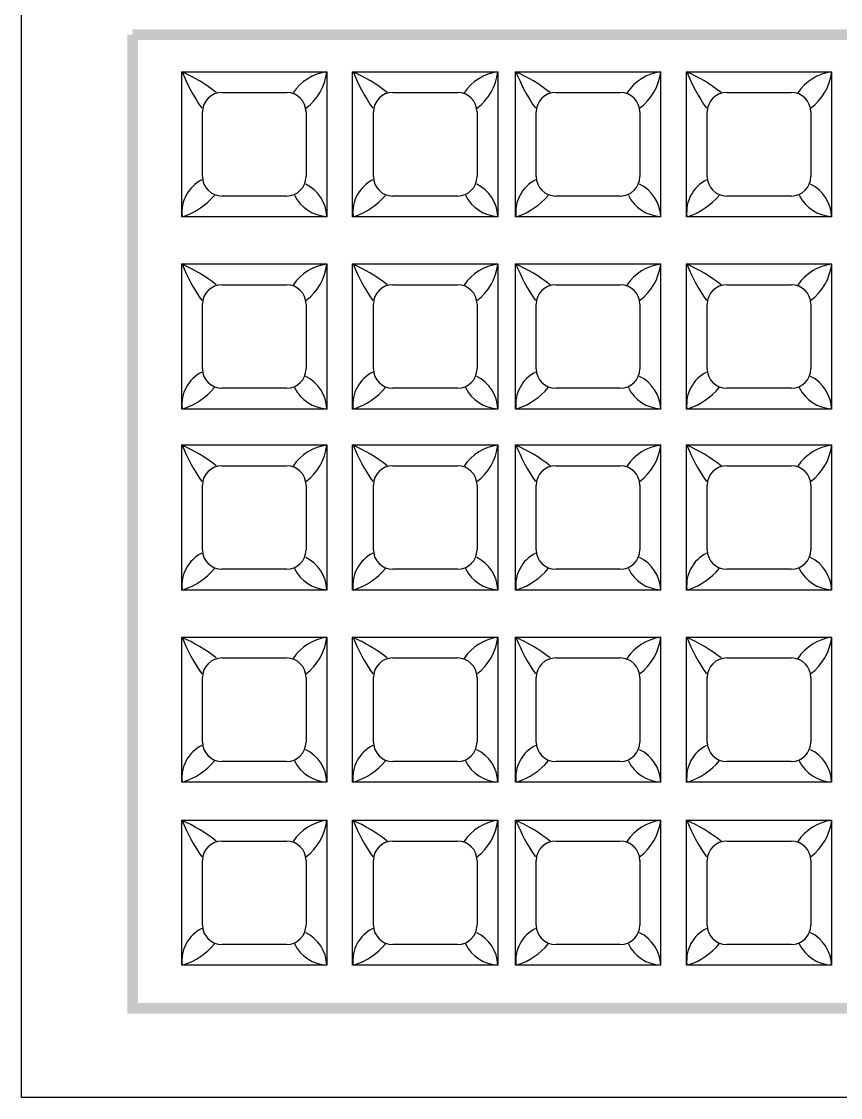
# Model space of a CAD drawing. Header units: millimetres. Extents: x 30232679 to 30326002, y -948068 to -920528.
# Drawn here: x 30305405 to 30305975, y -943948 to -943199 of the extents above; entities that cross this region are included whole.
import ezdxf

# ---------------------------------------------------------------- set-up
doc = ezdxf.new("R2010")
doc.units = ezdxf.units.MM
doc.header["$LTSCALE"] = 600
doc.header["$MEASUREMENT"] = 0
doc.layers.add('PARKING', color=7, linetype='CONTINUOUS')

msp = doc.modelspace()

# ---------------------------------------------------------------- linework, layer by layer
at = {"layer": 'PARKING', "linetype": 'Continuous'}
for p, q in [((30305404.56, -943947.82, 7098.18), (30305404.56, -942815.81, 7098.18)), ((30305516.06, -943233.57, 7098.18), (30305617.05, -943233.57, 7098.18)), ((30305516.06, -943334.56, 7098.18), (30305516.06, -943233.57, 7098.18)), ((30305617.05, -943233.57, 7098.18), (30305617.05, -943334.56, 7098.18)), ((30305635.08, -943334.56, 7098.18), (30305635.08, -943233.57, 7098.18)), ((30305635.08, -943233.57, 7098.18), (30305736.08, -943233.57, 7098.18)), ((30305736.08, -943233.57, 7098.18), (30305736.08, -943334.56, 7098.18)), ((30305748.44, -943334.56, 7098.18), (30305748.44, -943233.57, 7098.18)), ((30305748.44, -943233.57, 7098.18), (30305849.43, -943233.57, 7098.18)), ((30305849.43, -943233.57, 7098.18), (30305849.43, -943334.56, 7098.18)), ((30305867.46, -943334.56, 7098.18), (30305867.46, -943233.57, 7098.18)), ((30305867.46, -943233.57, 7098.18), (30305968.46, -943233.57, 7098.18)), ((30305968.46, -943233.57, 7098.18), (30305968.46, -943334.56, 7098.18)), ((30305544.09, -943247.99, 7098.18), (30305589.02, -943247.99, 7098.18)), ((30305663.11, -943247.99, 7098.18), (30305708.05, -943247.99, 7098.18)), ((30305776.47, -943247.99, 7098.18), (30305821.4, -943247.99, 7098.18)), ((30305895.49, -943247.99, 7098.18), (30305940.43, -943247.99, 7098.18)), ((30305530.48, -943306.53, 7098.18), (30305530.48, -943261.6, 7098.18)), ((30305602.62, -943261.6, 7098.18), (30305602.62, -943306.53, 7098.18)), ((30305649.51, -943306.53, 7098.18), (30305649.51, -943261.6, 7098.18)), ((30305721.65, -943261.6, 7098.18), (30305721.65, -943306.53, 7098.18)), ((30305762.86, -943306.53, 7098.18), (30305762.86, -943261.6, 7098.18)), ((30305835, -943261.6, 7098.18), (30305835, -943306.53, 7098.18)), ((30305881.89, -943306.53, 7098.18), (30305881.89, -943261.6, 7098.18)), ((30305954.03, -943261.6, 7098.18), (30305954.03, -943306.53, 7098.18)), ((30305589.02, -943320.13, 7098.18), (30305544.09, -943320.13, 7098.18)), ((30305708.05, -943320.13, 7098.18), (30305663.11, -943320.13, 7098.18)), ((30305821.4, -943320.13, 7098.18), (30305776.47, -943320.13, 7098.18)), ((30305940.43, -943320.13, 7098.18), (30305895.49, -943320.13, 7098.18)), ((30305617.05, -943334.56, 7098.18), (30305516.06, -943334.56, 7098.18)), ((30305736.08, -943334.56, 7098.18), (30305635.08, -943334.56, 7098.18)), ((30305849.43, -943334.56, 7098.18), (30305748.44, -943334.56, 7098.18)), ((30305968.46, -943334.56, 7098.18), (30305867.46, -943334.56, 7098.18)), ((30305516.06, -943367.45, 7098.18), (30305617.05, -943367.45, 7098.18)), ((30305516.06, -943468.44, 7098.18), (30305516.06, -943367.45, 7098.18)), ((30305617.05, -943367.45, 7098.18), (30305617.05, -943468.44, 7098.18)), ((30305635.08, -943468.44, 7098.18), (30305635.08, -943367.45, 7098.18)), ((30305635.08, -943367.45, 7098.18), (30305736.08, -943367.45, 7098.18)), ((30305736.08, -943367.45, 7098.18), (30305736.08, -943468.44, 7098.18)), ((30305748.44, -943468.44, 7098.18), (30305748.44, -943367.45, 7098.18)), ((30305748.44, -943367.45, 7098.18), (30305849.43, -943367.45, 7098.18)), ((30305849.43, -943367.45, 7098.18), (30305849.43, -943468.44, 7098.18)), ((30305867.46, -943468.44, 7098.18), (30305867.46, -943367.45, 7098.18)), ((30305867.46, -943367.45, 7098.18), (30305968.46, -943367.45, 7098.18)), ((30305968.46, -943367.45, 7098.18), (30305968.46, -943468.44, 7098.18)), ((30305544.09, -943381.88, 7098.18), (30305589.02, -943381.88, 7098.18)), ((30305663.11, -943381.88, 7098.18), (30305708.05, -943381.88, 7098.18)), ((30305776.47, -943381.88, 7098.18), (30305821.4, -943381.88, 7098.18)), ((30305895.49, -943381.88, 7098.18), (30305940.43, -943381.88, 7098.18)), ((30305530.48, -943440.41, 7098.18), (30305530.48, -943395.48, 7098.18)), ((30305602.62, -943395.48, 7098.18), (30305602.62, -943440.41, 7098.18)), ((30305649.51, -943440.41, 7098.18), (30305649.51, -943395.48, 7098.18)), ((30305721.65, -943395.48, 7098.18), (30305721.65, -943440.41, 7098.18)), ((30305762.86, -943440.41, 7098.18), (30305762.86, -943395.48, 7098.18)), ((30305835, -943395.48, 7098.18), (30305835, -943440.41, 7098.18)), ((30305881.89, -943440.41, 7098.18), (30305881.89, -943395.48, 7098.18)), ((30305954.03, -943395.48, 7098.18), (30305954.03, -943440.41, 7098.18)), ((30305589.02, -943454.01, 7098.18), (30305544.09, -943454.01, 7098.18)), ((30305708.05, -943454.01, 7098.18), (30305663.11, -943454.01, 7098.18)), ((30305821.4, -943454.01, 7098.18), (30305776.47, -943454.01, 7098.18)), ((30305940.43, -943454.01, 7098.18), (30305895.49, -943454.01, 7098.18)), ((30305617.05, -943468.44, 7098.18), (30305516.06, -943468.44, 7098.18)), ((30305736.08, -943468.44, 7098.18), (30305635.08, -943468.44, 7098.18)), ((30305849.43, -943468.44, 7098.18), (30305748.44, -943468.44, 7098.18)), ((30305968.46, -943468.44, 7098.18), (30305867.46, -943468.44, 7098.18)), ((30305516.06, -943493.49, 7098.18), (30305617.05, -943493.49, 7098.18)), ((30305516.06, -943594.48, 7098.18), (30305516.06, -943493.49, 7098.18)), ((30305617.05, -943493.49, 7098.18), (30305617.05, -943594.48, 7098.18)), ((30305635.08, -943594.48, 7098.18), (30305635.08, -943493.49, 7098.18)), ((30305635.08, -943493.49, 7098.18), (30305736.08, -943493.49, 7098.18)), ((30305736.08, -943493.49, 7098.18), (30305736.08, -943594.48, 7098.18)), ((30305748.44, -943594.48, 7098.18), (30305748.44, -943493.49, 7098.18)), ((30305748.44, -943493.49, 7098.18), (30305849.43, -943493.49, 7098.18)), ((30305849.43, -943493.49, 7098.18), (30305849.43, -943594.48, 7098.18)), ((30305867.46, -943594.48, 7098.18), (30305867.46, -943493.49, 7098.18)), ((30305867.46, -943493.49, 7098.18), (30305968.46, -943493.49, 7098.18)), ((30305968.46, -943493.49, 7098.18), (30305968.46, -943594.48, 7098.18)), ((30305544.09, -943507.91, 7098.18), (30305589.02, -943507.91, 7098.18)), ((30305663.11, -943507.91, 7098.18), (30305708.05, -943507.91, 7098.18)), ((30305776.47, -943507.91, 7098.18), (30305821.4, -943507.91, 7098.18)), ((30305895.49, -943507.91, 7098.18), (30305940.43, -943507.91, 7098.18)), ((30305530.48, -943566.45, 7098.18), (30305530.48, -943521.52, 7098.18)), ((30305602.62, -943521.52, 7098.18), (30305602.62, -943566.45, 7098.18)), ((30305649.51, -943566.45, 7098.18), (30305649.51, -943521.52, 7098.18)), ((30305721.65, -943521.52, 7098.18), (30305721.65, -943566.45, 7098.18)), ((30305762.86, -943566.45, 7098.18), (30305762.86, -943521.52, 7098.18)), ((30305835, -943521.52, 7098.18), (30305835, -943566.45, 7098.18)), ((30305881.89, -943566.45, 7098.18), (30305881.89, -943521.52, 7098.18)), ((30305954.03, -943521.52, 7098.18), (30305954.03, -943566.45, 7098.18)), ((30305589.02, -943580.05, 7098.18), (30305544.09, -943580.05, 7098.18)), ((30305708.05, -943580.05, 7098.18), (30305663.11, -943580.05, 7098.18)), ((30305821.4, -943580.05, 7098.18), (30305776.47, -943580.05, 7098.18)), ((30305940.43, -943580.05, 7098.18), (30305895.49, -943580.05, 7098.18)), ((30305617.05, -943594.48, 7098.18), (30305516.06, -943594.48, 7098.18)), ((30305736.08, -943594.48, 7098.18), (30305635.08, -943594.48, 7098.18)), ((30305849.43, -943594.48, 7098.18), (30305748.44, -943594.48, 7098.18)), ((30305968.46, -943594.48, 7098.18), (30305867.46, -943594.48, 7098.18)), ((30305516.06, -943627.37, 7098.18), (30305617.05, -943627.37, 7098.18)), ((30305516.06, -943728.36, 7098.18), (30305516.06, -943627.37, 7098.18)), ((30305617.05, -943627.37, 7098.18), (30305617.05, -943728.36, 7098.18)), ((30305635.08, -943728.36, 7098.18), (30305635.08, -943627.37, 7098.18)), ((30305635.08, -943627.37, 7098.18), (30305736.08, -943627.37, 7098.18)), ((30305736.08, -943627.37, 7098.18), (30305736.08, -943728.36, 7098.18)), ((30305748.44, -943728.36, 7098.18), (30305748.44, -943627.37, 7098.18)), ((30305748.44, -943627.37, 7098.18), (30305849.43, -943627.37, 7098.18)), ((30305849.43, -943627.37, 7098.18), (30305849.43, -943728.36, 7098.18)), ((30305867.46, -943728.36, 7098.18), (30305867.46, -943627.37, 7098.18)), ((30305867.46, -943627.37, 7098.18), (30305968.46, -943627.37, 7098.18)), ((30305968.46, -943627.37, 7098.18), (30305968.46, -943728.36, 7098.18)), ((30305544.09, -943641.79, 7098.18), (30305589.02, -943641.79, 7098.18)), ((30305663.11, -943641.79, 7098.18), (30305708.05, -943641.79, 7098.18)), ((30305776.47, -943641.79, 7098.18), (30305821.4, -943641.79, 7098.18)), ((30305895.49, -943641.79, 7098.18), (30305940.43, -943641.79, 7098.18)), ((30305530.48, -943700.33, 7098.18), (30305530.48, -943655.4, 7098.18)), ((30305602.62, -943655.4, 7098.18), (30305602.62, -943700.33, 7098.18)), ((30305649.51, -943700.33, 7098.18), (30305649.51, -943655.4, 7098.18)), ((30305721.65, -943655.4, 7098.18), (30305721.65, -943700.33, 7098.18)), ((30305762.86, -943700.33, 7098.18), (30305762.86, -943655.4, 7098.18)), ((30305835, -943655.4, 7098.18), (30305835, -943700.33, 7098.18)), ((30305881.89, -943700.33, 7098.18), (30305881.89, -943655.4, 7098.18)), ((30305954.03, -943655.4, 7098.18), (30305954.03, -943700.33, 7098.18)), ((30305589.02, -943713.93, 7098.18), (30305544.09, -943713.93, 7098.18)), ((30305708.05, -943713.93, 7098.18), (30305663.11, -943713.93, 7098.18)), ((30305821.4, -943713.93, 7098.18), (30305776.47, -943713.93, 7098.18)), ((30305940.43, -943713.93, 7098.18), (30305895.49, -943713.93, 7098.18)), ((30305617.05, -943728.36, 7098.18), (30305516.06, -943728.36, 7098.18)), ((30305736.08, -943728.36, 7098.18), (30305635.08, -943728.36, 7098.18)), ((30305849.43, -943728.36, 7098.18), (30305748.44, -943728.36, 7098.18)), ((30305968.46, -943728.36, 7098.18), (30305867.46, -943728.36, 7098.18)), ((30305516.06, -943754.81, 7098.18), (30305617.05, -943754.81, 7098.18)), ((30305516.06, -943855.8, 7098.18), (30305516.06, -943754.81, 7098.18)), ((30305617.05, -943754.81, 7098.18), (30305617.05, -943855.8, 7098.18)), ((30305635.08, -943855.8, 7098.18), (30305635.08, -943754.81, 7098.18)), ((30305635.08, -943754.81, 7098.18), (30305736.08, -943754.81, 7098.18)), ((30305736.08, -943754.81, 7098.18), (30305736.08, -943855.8, 7098.18)), ((30305748.44, -943754.81, 7098.18), (30305849.43, -943754.81, 7098.18)), ((30305748.44, -943855.8, 7098.18), (30305748.44, -943754.81, 7098.18)), ((30305849.43, -943754.81, 7098.18), (30305849.43, -943855.8, 7098.18)), ((30305867.46, -943754.81, 7098.18), (30305968.46, -943754.81, 7098.18)), ((30305867.46, -943855.8, 7098.18), (30305867.46, -943754.81, 7098.18)), ((30305968.46, -943754.81, 7098.18), (30305968.46, -943855.8, 7098.18)), ((30305544.09, -943769.24, 7098.18), (30305589.02, -943769.24, 7098.18)), ((30305663.11, -943769.24, 7098.18), (30305708.05, -943769.24, 7098.18)), ((30305776.47, -943769.24, 7098.18), (30305821.4, -943769.24, 7098.18)), ((30305895.49, -943769.24, 7098.18), (30305940.43, -943769.24, 7098.18)), ((30305530.48, -943827.77, 7098.18), (30305530.48, -943782.84, 7098.18)), ((30305602.62, -943782.84, 7098.18), (30305602.62, -943827.77, 7098.18)), ((30305649.51, -943827.77, 7098.18), (30305649.51, -943782.84, 7098.18)), ((30305721.65, -943782.84, 7098.18), (30305721.65, -943827.77, 7098.18)), ((30305762.86, -943827.77, 7098.18), (30305762.86, -943782.84, 7098.18)), ((30305835, -943782.84, 7098.18), (30305835, -943827.77, 7098.18)), ((30305881.89, -943827.77, 7098.18), (30305881.89, -943782.84, 7098.18)), ((30305954.03, -943782.84, 7098.18), (30305954.03, -943827.77, 7098.18)), ((30305589.02, -943841.38, 7098.18), (30305544.09, -943841.38, 7098.18)), ((30305708.05, -943841.38, 7098.18), (30305663.11, -943841.38, 7098.18)), ((30305821.4, -943841.38, 7098.18), (30305776.47, -943841.38, 7098.18)), ((30305940.43, -943841.38, 7098.18), (30305895.49, -943841.38, 7098.18)), ((30305617.05, -943855.8, 7098.18), (30305516.06, -943855.8, 7098.18)), ((30305736.08, -943855.8, 7098.18), (30305635.08, -943855.8, 7098.18)), ((30305849.43, -943855.8, 7098.18), (30305748.44, -943855.8, 7098.18)), ((30305968.46, -943855.8, 7098.18), (30305867.46, -943855.8, 7098.18)), ((30308870.88, -943947.82, 7098.18), (30305404.56, -943947.82, 7098.18))]:
    msp.add_line(p, q, dxfattribs=at)
for centre, radius, start, end in [((30305470.37, -943336.96, 7098.18), 113.04, 51.91123, 66.16126), ((30305629.99, -943188.8, 7098.18), 122.16, 201.52089, 215.10645), ((30305621.8, -943267.27, 7098.18), 33.98, 97.88094, 146.02445), ((30305580.23, -943229.28, 7098.18), 37.17, 306.76423, 353.30375), ((30305589.4, -943336.96, 7098.18), 113.04, 51.91123, 66.16126), ((30305749.02, -943188.8, 7098.18), 122.16, 201.52089, 215.10645), ((30305740.83, -943267.27, 7098.18), 33.98, 97.88094, 146.02445), ((30305699.26, -943229.28, 7098.18), 37.17, 306.76423, 353.30375), ((30305702.75, -943336.96, 7098.18), 113.04, 51.91123, 66.16126), ((30305862.37, -943188.8, 7098.18), 122.16, 201.52089, 215.10645), ((30305854.18, -943267.27, 7098.18), 33.98, 97.88094, 146.02445), ((30305812.61, -943229.28, 7098.18), 37.17, 306.76423, 353.30375), ((30305821.78, -943336.96, 7098.18), 113.04, 51.91123, 66.16126), ((30305981.4, -943188.8, 7098.18), 122.16, 201.52089, 215.10645), ((30305973.21, -943267.27, 7098.18), 33.98, 97.88094, 146.02445), ((30305931.64, -943229.28, 7098.18), 37.17, 306.76423, 353.30375), ((30305544.09, -943261.6, 7098.18), 13.6, 90, 180), ((30305589.02, -943261.6, 7098.18), 13.6, 0, 90), ((30305663.11, -943261.6, 7098.18), 13.6, 90, 180), ((30305708.05, -943261.6, 7098.18), 13.6, 0, 90), ((30305776.47, -943261.6, 7098.18), 13.6, 90, 180), ((30305821.4, -943261.6, 7098.18), 13.6, 0, 90), ((30305895.49, -943261.6, 7098.18), 13.6, 90, 180), ((30305940.43, -943261.6, 7098.18), 13.6, 0, 90), ((30305544.09, -943306.53, 7098.18), 13.6, 180, 270), ((30305589.02, -943306.53, 7098.18), 13.6, 270, 0), ((30305663.11, -943306.53, 7098.18), 13.6, 180, 270), ((30305708.05, -943306.53, 7098.18), 13.6, 270, 0), ((30305776.47, -943306.53, 7098.18), 13.6, 180, 270), ((30305821.4, -943306.53, 7098.18), 13.6, 270, 0), ((30305895.49, -943306.53, 7098.18), 13.6, 180, 270), ((30305940.43, -943306.53, 7098.18), 13.6, 270, 0), ((30305541.4, -943331.45, 7098.18), 25.22, 116.74776, 186.53432), ((30305590.7, -943335.57, 7098.18), 26.48, 2.71589, 63.58161), ((30305660.43, -943331.45, 7098.18), 25.22, 116.74776, 186.53432), ((30305709.72, -943335.57, 7098.18), 26.48, 2.71589, 63.58161), ((30305773.78, -943331.45, 7098.18), 25.22, 116.74776, 186.53432), ((30305823.08, -943335.57, 7098.18), 26.48, 2.71589, 63.58161), ((30305892.81, -943331.45, 7098.18), 25.22, 116.74776, 186.53432), ((30305942.1, -943335.57, 7098.18), 26.48, 2.71589, 63.58161), ((30305501.75, -943288.31, 7098.18), 48.57, 288.68465, 319.8097), ((30305618.19, -943308.12, 7098.18), 26.22, 206.08809, 267.72658), ((30305620.77, -943288.31, 7098.18), 48.57, 288.68465, 319.8097), ((30305737.21, -943308.12, 7098.18), 26.22, 206.08809, 267.72658), ((30305734.13, -943288.31, 7098.18), 48.57, 288.68465, 319.8097), ((30305850.57, -943308.12, 7098.18), 26.22, 206.08809, 267.72658), ((30305853.15, -943288.31, 7098.18), 48.57, 288.68465, 319.8097), ((30305969.59, -943308.12, 7098.18), 26.22, 206.08809, 267.72658), ((30305470.37, -943470.85, 7098.18), 113.04, 51.91123, 66.16126), ((30305629.99, -943322.68, 7098.18), 122.16, 201.52089, 215.10645), ((30305621.8, -943401.15, 7098.18), 33.98, 97.88094, 146.02445), ((30305580.23, -943363.16, 7098.18), 37.17, 306.76423, 353.30375), ((30305589.4, -943470.85, 7098.18), 113.04, 51.91123, 66.16126), ((30305749.02, -943322.68, 7098.18), 122.16, 201.52089, 215.10645), ((30305740.83, -943401.15, 7098.18), 33.98, 97.88094, 146.02445), ((30305699.26, -943363.16, 7098.18), 37.17, 306.76423, 353.30375), ((30305702.75, -943470.85, 7098.18), 113.04, 51.91123, 66.16126), ((30305862.37, -943322.68, 7098.18), 122.16, 201.52089, 215.10645), ((30305854.18, -943401.15, 7098.18), 33.98, 97.88094, 146.02445), ((30305812.61, -943363.16, 7098.18), 37.17, 306.76423, 353.30375), ((30305821.78, -943470.85, 7098.18), 113.04, 51.91123, 66.16126), ((30305981.4, -943322.68, 7098.18), 122.16, 201.52089, 215.10645), ((30305973.21, -943401.15, 7098.18), 33.98, 97.88094, 146.02445), ((30305931.64, -943363.16, 7098.18), 37.17, 306.76423, 353.30375), ((30305544.09, -943395.48, 7098.18), 13.6, 90, 180), ((30305589.02, -943395.48, 7098.18), 13.6, 0, 90), ((30305663.11, -943395.48, 7098.18), 13.6, 90, 180), ((30305708.05, -943395.48, 7098.18), 13.6, 0, 90), ((30305776.47, -943395.48, 7098.18), 13.6, 90, 180), ((30305821.4, -943395.48, 7098.18), 13.6, 0, 90), ((30305895.49, -943395.48, 7098.18), 13.6, 90, 180), ((30305940.43, -943395.48, 7098.18), 13.6, 0, 90), ((30305544.09, -943440.41, 7098.18), 13.6, 180, 270), ((30305589.02, -943440.41, 7098.18), 13.6, 270, 0), ((30305663.11, -943440.41, 7098.18), 13.6, 180, 270), ((30305708.05, -943440.41, 7098.18), 13.6, 270, 0), ((30305776.47, -943440.41, 7098.18), 13.6, 180, 270), ((30305821.4, -943440.41, 7098.18), 13.6, 270, 0), ((30305895.49, -943440.41, 7098.18), 13.6, 180, 270), ((30305940.43, -943440.41, 7098.18), 13.6, 270, 0), ((30305541.4, -943465.33, 7098.18), 25.22, 116.74776, 186.53432), ((30305590.7, -943469.45, 7098.18), 26.48, 2.71589, 63.58161), ((30305660.43, -943465.33, 7098.18), 25.22, 116.74776, 186.53432), ((30305709.72, -943469.45, 7098.18), 26.48, 2.71589, 63.58161), ((30305773.78, -943465.33, 7098.18), 25.22, 116.74776, 186.53432), ((30305823.08, -943469.45, 7098.18), 26.48, 2.71589, 63.58161), ((30305892.81, -943465.33, 7098.18), 25.22, 116.74776, 186.53432), ((30305942.1, -943469.45, 7098.18), 26.48, 2.71589, 63.58161), ((30305501.75, -943422.19, 7098.18), 48.57, 288.68465, 319.8097), ((30305618.19, -943442, 7098.18), 26.22, 206.08809, 267.72658), ((30305620.77, -943422.19, 7098.18), 48.57, 288.68465, 319.8097), ((30305737.21, -943442, 7098.18), 26.22, 206.08809, 267.72658), ((30305734.13, -943422.19, 7098.18), 48.57, 288.68465, 319.8097), ((30305850.57, -943442, 7098.18), 26.22, 206.08809, 267.72658), ((30305853.15, -943422.19, 7098.18), 48.57, 288.68465, 319.8097), ((30305969.59, -943442, 7098.18), 26.22, 206.08809, 267.72658), ((30305470.37, -943596.88, 7098.18), 113.04, 51.91123, 66.16126), ((30305629.99, -943448.72, 7098.18), 122.16, 201.52089, 215.10645), ((30305621.8, -943527.19, 7098.18), 33.98, 97.88094, 146.02445), ((30305580.23, -943489.2, 7098.18), 37.17, 306.76423, 353.30375), ((30305589.4, -943596.88, 7098.18), 113.04, 51.91123, 66.16126), ((30305749.02, -943448.72, 7098.18), 122.16, 201.52089, 215.10645), ((30305740.83, -943527.19, 7098.18), 33.98, 97.88094, 146.02445), ((30305699.26, -943489.2, 7098.18), 37.17, 306.76423, 353.30375), ((30305702.75, -943596.88, 7098.18), 113.04, 51.91123, 66.16126), ((30305862.37, -943448.72, 7098.18), 122.16, 201.52089, 215.10645), ((30305854.18, -943527.19, 7098.18), 33.98, 97.88094, 146.02445), ((30305812.61, -943489.2, 7098.18), 37.17, 306.76423, 353.30375), ((30305821.78, -943596.88, 7098.18), 113.04, 51.91123, 66.16126), ((30305981.4, -943448.72, 7098.18), 122.16, 201.52089, 215.10645), ((30305973.21, -943527.19, 7098.18), 33.98, 97.88094, 146.02445), ((30305931.64, -943489.2, 7098.18), 37.17, 306.76423, 353.30375), ((30305544.09, -943521.52, 7098.18), 13.6, 90, 180), ((30305589.02, -943521.52, 7098.18), 13.6, 0, 90), ((30305663.11, -943521.52, 7098.18), 13.6, 90, 180), ((30305708.05, -943521.52, 7098.18), 13.6, 0, 90), ((30305776.47, -943521.52, 7098.18), 13.6, 90, 180), ((30305821.4, -943521.52, 7098.18), 13.6, 0, 90), ((30305895.49, -943521.52, 7098.18), 13.6, 90, 180), ((30305940.43, -943521.52, 7098.18), 13.6, 0, 90), ((30305541.4, -943591.37, 7098.18), 25.22, 116.74776, 186.53432), ((30305544.09, -943566.45, 7098.18), 13.6, 180, 270), ((30305589.02, -943566.45, 7098.18), 13.6, 270, 0), ((30305660.43, -943591.37, 7098.18), 25.22, 116.74776, 186.53432), ((30305663.11, -943566.45, 7098.18), 13.6, 180, 270), ((30305708.05, -943566.45, 7098.18), 13.6, 270, 0), ((30305773.78, -943591.37, 7098.18), 25.22, 116.74776, 186.53432), ((30305776.47, -943566.45, 7098.18), 13.6, 180, 270), ((30305821.4, -943566.45, 7098.18), 13.6, 270, 0), ((30305892.81, -943591.37, 7098.18), 25.22, 116.74776, 186.53432), ((30305895.49, -943566.45, 7098.18), 13.6, 180, 270), ((30305940.43, -943566.45, 7098.18), 13.6, 270, 0), ((30305590.7, -943595.49, 7098.18), 26.48, 2.71589, 63.58161), ((30305709.72, -943595.49, 7098.18), 26.48, 2.71589, 63.58161), ((30305823.08, -943595.49, 7098.18), 26.48, 2.71589, 63.58161), ((30305942.1, -943595.49, 7098.18), 26.48, 2.71589, 63.58161), ((30305501.75, -943548.22, 7098.18), 48.57, 288.68465, 319.8097), ((30305618.19, -943568.04, 7098.18), 26.22, 206.08809, 267.72658), ((30305620.77, -943548.22, 7098.18), 48.57, 288.68465, 319.8097), ((30305737.21, -943568.04, 7098.18), 26.22, 206.08809, 267.72658), ((30305734.13, -943548.22, 7098.18), 48.57, 288.68465, 319.8097), ((30305850.57, -943568.04, 7098.18), 26.22, 206.08809, 267.72658), ((30305853.15, -943548.22, 7098.18), 48.57, 288.68465, 319.8097), ((30305969.59, -943568.04, 7098.18), 26.22, 206.08809, 267.72658), ((30305470.37, -943730.76, 7098.18), 113.04, 51.91123, 66.16126), ((30305629.99, -943582.6, 7098.18), 122.16, 201.52089, 215.10645), ((30305621.8, -943661.07, 7098.18), 33.98, 97.88094, 146.02445), ((30305580.23, -943623.08, 7098.18), 37.17, 306.76423, 353.30375), ((30305589.4, -943730.76, 7098.18), 113.04, 51.91123, 66.16126), ((30305749.02, -943582.6, 7098.18), 122.16, 201.52089, 215.10645), ((30305740.83, -943661.07, 7098.18), 33.98, 97.88094, 146.02445), ((30305699.26, -943623.08, 7098.18), 37.17, 306.76423, 353.30375), ((30305702.75, -943730.76, 7098.18), 113.04, 51.91123, 66.16126), ((30305862.37, -943582.6, 7098.18), 122.16, 201.52089, 215.10645), ((30305854.18, -943661.07, 7098.18), 33.98, 97.88094, 146.02445), ((30305812.61, -943623.08, 7098.18), 37.17, 306.76423, 353.30375), ((30305821.78, -943730.76, 7098.18), 113.04, 51.91123, 66.16126), ((30305981.4, -943582.6, 7098.18), 122.16, 201.52089, 215.10645), ((30305973.21, -943661.07, 7098.18), 33.98, 97.88094, 146.02445), ((30305931.64, -943623.08, 7098.18), 37.17, 306.76423, 353.30375), ((30305544.09, -943655.4, 7098.18), 13.6, 90, 180), ((30305589.02, -943655.4, 7098.18), 13.6, 0, 90), ((30305663.11, -943655.4, 7098.18), 13.6, 90, 180), ((30305708.05, -943655.4, 7098.18), 13.6, 0, 90), ((30305776.47, -943655.4, 7098.18), 13.6, 90, 180), ((30305821.4, -943655.4, 7098.18), 13.6, 0, 90), ((30305895.49, -943655.4, 7098.18), 13.6, 90, 180), ((30305940.43, -943655.4, 7098.18), 13.6, 0, 90), ((30305541.4, -943725.25, 7098.18), 25.22, 116.74776, 186.53432), ((30305544.09, -943700.33, 7098.18), 13.6, 180, 270), ((30305589.02, -943700.33, 7098.18), 13.6, 270, 0), ((30305660.43, -943725.25, 7098.18), 25.22, 116.74776, 186.53432), ((30305663.11, -943700.33, 7098.18), 13.6, 180, 270), ((30305708.05, -943700.33, 7098.18), 13.6, 270, 0), ((30305773.78, -943725.25, 7098.18), 25.22, 116.74776, 186.53432), ((30305776.47, -943700.33, 7098.18), 13.6, 180, 270), ((30305821.4, -943700.33, 7098.18), 13.6, 270, 0), ((30305892.81, -943725.25, 7098.18), 25.22, 116.74776, 186.53432), ((30305895.49, -943700.33, 7098.18), 13.6, 180, 270), ((30305940.43, -943700.33, 7098.18), 13.6, 270, 0), ((30305590.7, -943729.37, 7098.18), 26.48, 2.71589, 63.58161), ((30305709.72, -943729.37, 7098.18), 26.48, 2.71589, 63.58161), ((30305823.08, -943729.37, 7098.18), 26.48, 2.71589, 63.58161), ((30305942.1, -943729.37, 7098.18), 26.48, 2.71589, 63.58161), ((30305501.75, -943682.1, 7098.18), 48.57, 288.68465, 319.8097), ((30305618.19, -943701.92, 7098.18), 26.22, 206.08809, 267.72658), ((30305620.77, -943682.1, 7098.18), 48.57, 288.68465, 319.8097), ((30305737.21, -943701.92, 7098.18), 26.22, 206.08809, 267.72658), ((30305734.13, -943682.1, 7098.18), 48.57, 288.68465, 319.8097), ((30305850.57, -943701.92, 7098.18), 26.22, 206.08809, 267.72658), ((30305853.15, -943682.1, 7098.18), 48.57, 288.68465, 319.8097), ((30305969.59, -943701.92, 7098.18), 26.22, 206.08809, 267.72658), ((30305470.37, -943858.21, 7098.18), 113.04, 51.91123, 66.16126), ((30305629.99, -943710.04, 7098.18), 122.16, 201.52089, 215.10645), ((30305621.8, -943788.51, 7098.18), 33.98, 97.88094, 146.02445), ((30305580.23, -943750.52, 7098.18), 37.17, 306.76423, 353.30375), ((30305589.4, -943858.21, 7098.18), 113.04, 51.91123, 66.16126), ((30305749.02, -943710.04, 7098.18), 122.16, 201.52089, 215.10645), ((30305740.83, -943788.51, 7098.18), 33.98, 97.88094, 146.02445), ((30305699.26, -943750.52, 7098.18), 37.17, 306.76423, 353.30375), ((30305702.75, -943858.21, 7098.18), 113.04, 51.91123, 66.16126), ((30305862.37, -943710.04, 7098.18), 122.16, 201.52089, 215.10645), ((30305854.18, -943788.51, 7098.18), 33.98, 97.88094, 146.02445), ((30305812.61, -943750.52, 7098.18), 37.17, 306.76423, 353.30375), ((30305821.78, -943858.21, 7098.18), 113.04, 51.91123, 66.16126), ((30305981.4, -943710.04, 7098.18), 122.16, 201.52089, 215.10645), ((30305973.21, -943788.51, 7098.18), 33.98, 97.88094, 146.02445), ((30305931.64, -943750.52, 7098.18), 37.17, 306.76423, 353.30375), ((30305544.09, -943782.84, 7098.18), 13.6, 90, 180), ((30305589.02, -943782.84, 7098.18), 13.6, 0, 90), ((30305663.11, -943782.84, 7098.18), 13.6, 90, 180), ((30305708.05, -943782.84, 7098.18), 13.6, 0, 90), ((30305776.47, -943782.84, 7098.18), 13.6, 90, 180), ((30305821.4, -943782.84, 7098.18), 13.6, 0, 90), ((30305895.49, -943782.84, 7098.18), 13.6, 90, 180), ((30305940.43, -943782.84, 7098.18), 13.6, 0, 90), ((30305541.4, -943852.69, 7098.18), 25.22, 116.74776, 186.53432), ((30305544.09, -943827.77, 7098.18), 13.6, 180, 270), ((30305589.02, -943827.77, 7098.18), 13.6, 270, 0), ((30305660.43, -943852.69, 7098.18), 25.22, 116.74776, 186.53432), ((30305663.11, -943827.77, 7098.18), 13.6, 180, 270), ((30305708.05, -943827.77, 7098.18), 13.6, 270, 0), ((30305773.78, -943852.69, 7098.18), 25.22, 116.74776, 186.53432), ((30305776.47, -943827.77, 7098.18), 13.6, 180, 270), ((30305821.4, -943827.77, 7098.18), 13.6, 270, 0), ((30305892.81, -943852.69, 7098.18), 25.22, 116.74776, 186.53432), ((30305895.49, -943827.77, 7098.18), 13.6, 180, 270), ((30305940.43, -943827.77, 7098.18), 13.6, 270, 0), ((30305590.7, -943856.82, 7098.18), 26.48, 2.71589, 63.58161), ((30305709.72, -943856.82, 7098.18), 26.48, 2.71589, 63.58161), ((30305823.08, -943856.82, 7098.18), 26.48, 2.71589, 63.58161), ((30305942.1, -943856.82, 7098.18), 26.48, 2.71589, 63.58161), ((30305501.75, -943809.55, 7098.18), 48.57, 288.68465, 319.8097), ((30305618.19, -943829.36, 7098.18), 26.22, 206.08809, 267.72658), ((30305620.77, -943809.55, 7098.18), 48.57, 288.68465, 319.8097), ((30305737.21, -943829.36, 7098.18), 26.22, 206.08809, 267.72658), ((30305734.13, -943809.55, 7098.18), 48.57, 288.68465, 319.8097), ((30305850.57, -943829.36, 7098.18), 26.22, 206.08809, 267.72658), ((30305853.15, -943809.55, 7098.18), 48.57, 288.68465, 319.8097), ((30305969.59, -943829.36, 7098.18), 26.22, 206.08809, 267.72658)]:
    msp.add_arc(centre, radius, start, end, dxfattribs=at)
for points in [[(30305478.33, -943889.41, 7098.18), (30305485.73, -943882.01, 7098.18), (30305478.33, -943207.8, 7098.18), (30305485.73, -943207.8, 7098.18)], [(30305482.03, -943204.1, 7098.18), (30305482.03, -943211.5, 7098.18), (30307407.74, -943204.1, 7098.18), (30307400.34, -943211.5, 7098.18)], [(30307407.74, -943889.41, 7098.18), (30307400.34, -943882.01, 7098.18), (30305478.33, -943889.41, 7098.18), (30305485.73, -943882.01, 7098.18)]]:
    msp.add_trace(points, dxfattribs=at)

doc.saveas('drawing.dxf')
